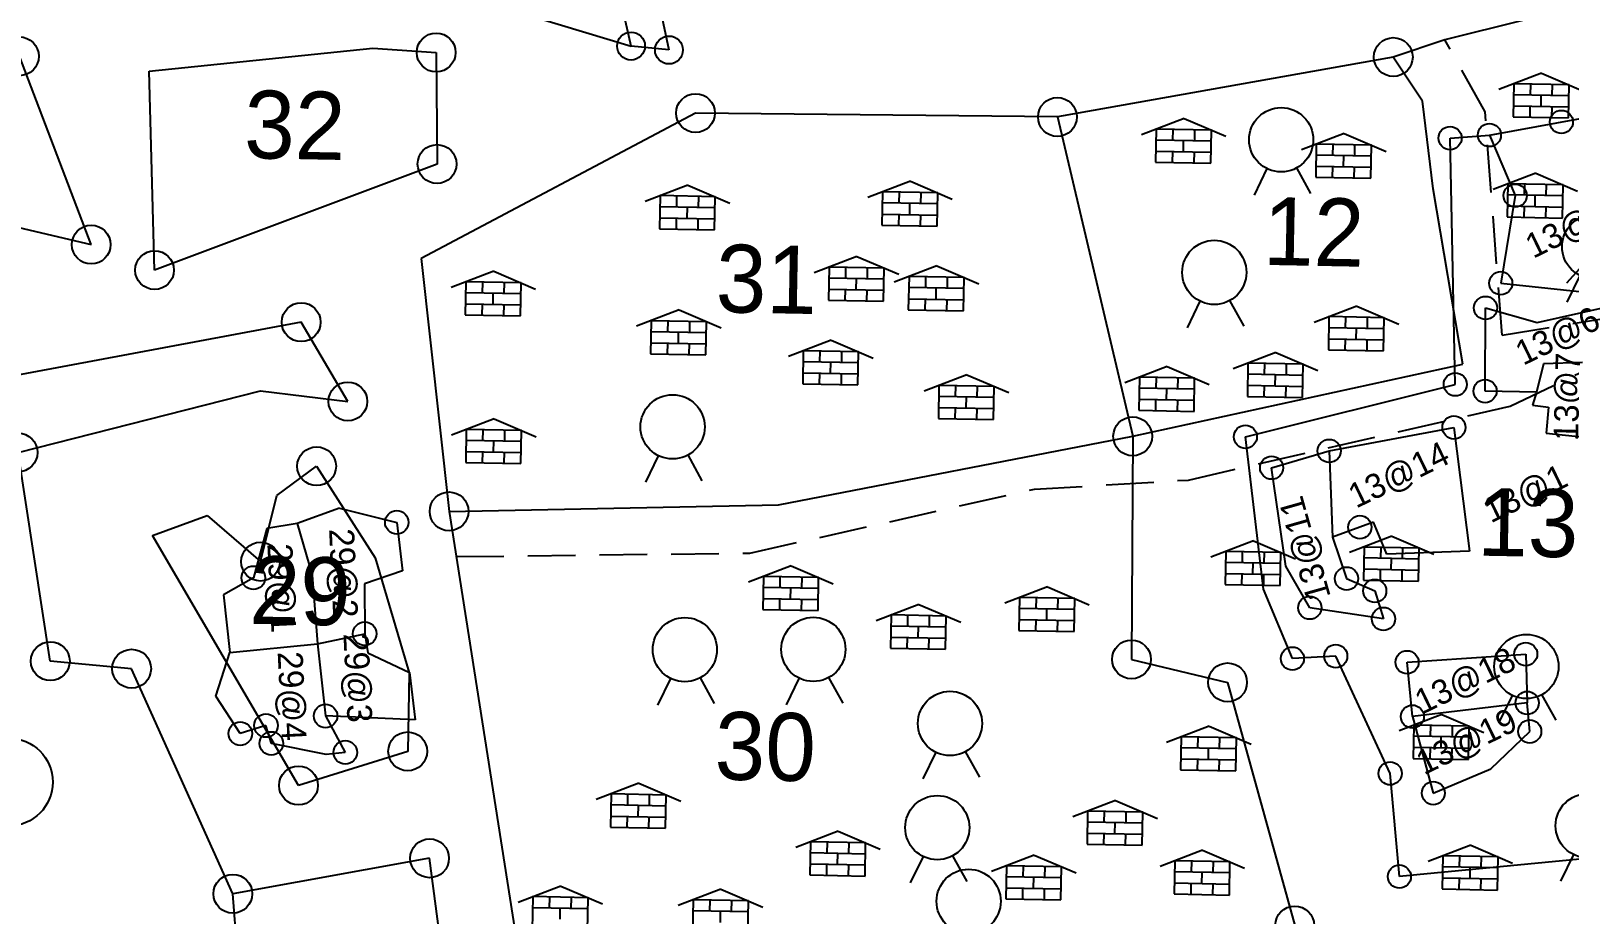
# Model space of a CAD drawing. Header units: metres. Extents: x 279543 to 281633, y 2052141 to 2055998.
# Drawn here: x 281200.1 to 281361.1, y 2052471.5 to 2052564 of the extents above; entities that cross this region are included whole.
import ezdxf
from ezdxf.enums import TextEntityAlignment as Align

# ---------------------------------------------------------------- set-up
doc = ezdxf.new("R2010")
doc.units = ezdxf.units.M
doc.linetypes.add('DASHED', pattern=[0.75, 0.5, -0.25])
for name, color, linetype in [('LINE_CARTTRACK', 2, 'DASHED'), ('LINE_FOOTPATH', 1, 'DASHED'), ('POLY_PARCEL', 6, 'Continuous'), ('POLY_ROAD', 30, 'Continuous'), ('TEXT_PARCEL', 7, 'Continuous')]:
    doc.layers.add(name, color=color, linetype=linetype)
doc.styles.add('TEXT_MAP', font='')
doc.styles.get('TEXT_MAP').set_extended_font_data('Kruti Dev 050')

# ---------------------------------------------------------------- blocks, each defined once
blk = doc.blocks.new('GHNN')
for p, q in [((281358.16, 2052559.55), (281353.7, 2052557.84)), ((281358.16, 2052559.55), (281362.55, 2052557.67)), ((281355.25, 2052558.43), (281355.19, 2052554.97)), ((281361, 2052557.17), (281355.23, 2052557.28)), ((281361.03, 2052558.32), (281355.25, 2052558.43)), ((281356.99, 2052558.4), (281356.96, 2052557.25)), ((281358.1, 2052556.07), (281358.12, 2052557.22)), ((281359.27, 2052557.2), (281359.3, 2052558.36)), ((281360.96, 2052554.86), (281361.03, 2052558.32)), ((281355.21, 2052556.12), (281360.98, 2052556.01)), ((281356.94, 2052556.09), (281356.92, 2052554.94)), ((281359.23, 2052554.89), (281359.25, 2052556.05)), ((281320.75, 2052554.81), (281316.29, 2052553.1)), ((281320.75, 2052554.81), (281325.13, 2052552.94)), ((281355.19, 2052554.97), (281360.96, 2052554.86)), ((281317.84, 2052553.7), (281317.77, 2052550.24)), ((281323.59, 2052552.43), (281317.81, 2052552.54)), ((281323.61, 2052553.59), (281317.84, 2052553.7)), ((281319.57, 2052553.67), (281319.55, 2052552.51)), ((281320.68, 2052551.34), (281320.7, 2052552.49)), ((281321.86, 2052552.47), (281321.88, 2052553.62)), ((281323.54, 2052550.13), (281323.61, 2052553.59)), ((281337.49, 2052553.24), (281333.03, 2052551.53)), ((281337.49, 2052553.24), (281341.88, 2052551.36)), ((281317.79, 2052551.39), (281323.56, 2052551.28)), ((281319.52, 2052551.36), (281319.5, 2052550.2)), ((281321.81, 2052550.16), (281321.83, 2052551.31)), ((281334.58, 2052552.12), (281334.52, 2052548.66)), ((281340.33, 2052550.86), (281334.56, 2052550.97)), ((281340.35, 2052552.01), (281334.58, 2052552.12)), ((281336.31, 2052552.09), (281336.29, 2052550.93)), ((281337.42, 2052549.76), (281337.45, 2052550.91)), ((281338.6, 2052550.89), (281338.62, 2052552.04)), ((281340.29, 2052548.55), (281340.35, 2052552.01)), ((281317.77, 2052550.24), (281323.54, 2052550.13)), ((281328.1, 2052546.79), (281329.44, 2052549.56)), ((281334.02, 2052546.95), (281332.53, 2052549.64)), ((281334.54, 2052549.81), (281340.31, 2052549.7)), ((281336.27, 2052549.78), (281336.25, 2052548.62)), ((281338.56, 2052548.58), (281338.58, 2052549.73)), ((281357.54, 2052549.08), (281353.08, 2052547.37)), ((281357.54, 2052549.08), (281361.93, 2052547.2)), ((281268.82, 2052547.84), (281264.36, 2052546.13)), ((281268.82, 2052547.84), (281273.21, 2052545.96)), ((281292.1, 2052548.24), (281287.64, 2052546.53)), ((281292.1, 2052548.24), (281296.49, 2052546.36)), ((281334.52, 2052548.66), (281340.29, 2052548.55)), ((281354.63, 2052547.96), (281354.57, 2052544.5)), ((281360.41, 2052547.85), (281354.63, 2052547.96)), ((281356.37, 2052547.93), (281356.34, 2052546.78)), ((281358.65, 2052546.73), (281358.68, 2052547.89)), ((281360.34, 2052544.39), (281360.41, 2052547.85)), ((281265.91, 2052546.73), (281265.85, 2052543.26)), ((281271.69, 2052546.62), (281265.91, 2052546.73)), ((281267.64, 2052546.69), (281267.62, 2052545.54)), ((281269.93, 2052545.5), (281269.95, 2052546.65)), ((281271.62, 2052543.15), (281271.69, 2052546.62)), ((281289.19, 2052547.12), (281289.12, 2052543.66)), ((281294.94, 2052545.86), (281289.17, 2052545.97)), ((281294.96, 2052547.01), (281289.19, 2052547.12)), ((281290.92, 2052547.09), (281290.9, 2052545.93)), ((281292.03, 2052544.76), (281292.05, 2052545.91)), ((281293.21, 2052545.89), (281293.23, 2052547.04)), ((281294.9, 2052543.55), (281294.96, 2052547.01)), ((281360.38, 2052546.7), (281354.61, 2052546.81)), ((281357.48, 2052545.6), (281357.5, 2052546.75)), ((281265.87, 2052544.42), (281271.64, 2052544.31)), ((281271.66, 2052545.46), (281265.89, 2052545.57)), ((281267.6, 2052544.39), (281267.58, 2052543.23)), ((281268.75, 2052544.36), (281268.78, 2052545.52)), ((281269.89, 2052543.19), (281269.91, 2052544.34)), ((281289.15, 2052544.81), (281294.92, 2052544.7)), ((281290.88, 2052544.78), (281290.86, 2052543.62)), ((281293.16, 2052543.58), (281293.19, 2052544.73)), ((281354.57, 2052544.5), (281360.34, 2052544.39)), ((281354.59, 2052545.65), (281360.36, 2052545.54)), ((281356.32, 2052545.62), (281356.3, 2052544.47)), ((281358.61, 2052544.42), (281358.63, 2052545.58)), ((281265.85, 2052543.26), (281271.62, 2052543.15)), ((281289.12, 2052543.66), (281294.9, 2052543.55)), ((281286.5, 2052540.38), (281282.04, 2052538.67)), ((281286.5, 2052540.38), (281290.89, 2052538.5)), ((281294.87, 2052539.38), (281290.41, 2052537.67)), ((281294.87, 2052539.38), (281299.26, 2052537.5)), ((281362.45, 2052539.43), (281360.76, 2052537.56)), ((281248.5, 2052538.83), (281244.04, 2052537.12)), ((281248.5, 2052538.83), (281252.89, 2052536.95)), ((281283.59, 2052539.26), (281283.52, 2052535.8)), ((281289.34, 2052538), (281283.57, 2052538.11)), ((281289.36, 2052539.15), (281283.59, 2052539.26)), ((281285.32, 2052539.23), (281285.3, 2052538.07)), ((281286.43, 2052536.9), (281286.45, 2052538.05)), ((281287.61, 2052538.03), (281287.63, 2052539.18)), ((281289.29, 2052535.69), (281289.36, 2052539.15)), ((281291.96, 2052538.26), (281291.89, 2052534.8)), ((281297.73, 2052538.15), (281291.96, 2052538.26)), ((281293.69, 2052538.23), (281293.67, 2052537.08)), ((281295.98, 2052537.03), (281296, 2052538.19)), ((281297.66, 2052534.69), (281297.73, 2052538.15)), ((281360.85, 2052535.6), (281362.19, 2052538.37)), ((281245.59, 2052537.72), (281245.53, 2052534.25)), ((281251.34, 2052536.45), (281245.57, 2052536.56)), ((281251.36, 2052537.61), (281245.59, 2052537.72)), ((281247.32, 2052537.68), (281247.3, 2052536.53)), ((281248.43, 2052535.35), (281248.46, 2052536.51)), ((281249.61, 2052536.49), (281249.63, 2052537.64)), ((281251.3, 2052534.14), (281251.36, 2052537.61)), ((281283.54, 2052536.95), (281289.32, 2052536.84)), ((281285.28, 2052536.92), (281285.25, 2052535.77)), ((281287.56, 2052535.72), (281287.58, 2052536.88)), ((281297.71, 2052537), (281291.93, 2052537.11)), ((281294.8, 2052535.9), (281294.82, 2052537.05)), ((281245.55, 2052535.41), (281251.32, 2052535.3)), ((281247.28, 2052535.38), (281247.26, 2052534.22)), ((281249.57, 2052534.18), (281249.59, 2052535.33)), ((281267.9, 2052534.77), (281263.44, 2052533.06)), ((281267.9, 2052534.77), (281272.29, 2052532.89)), ((281283.52, 2052535.8), (281289.29, 2052535.69)), ((281291.89, 2052534.8), (281297.66, 2052534.69)), ((281291.91, 2052535.95), (281297.68, 2052535.84)), ((281293.64, 2052535.92), (281293.62, 2052534.77)), ((281295.93, 2052534.72), (281295.95, 2052535.88)), ((281321.1, 2052532.91), (281322.44, 2052535.68)), ((281327.02, 2052533.07), (281325.53, 2052535.76)), ((281338.82, 2052535.18), (281334.36, 2052533.47)), ((281338.82, 2052535.18), (281343.21, 2052533.3)), ((281245.53, 2052534.25), (281251.3, 2052534.14)), ((281264.99, 2052533.65), (281264.92, 2052530.19)), ((281270.76, 2052533.54), (281264.99, 2052533.65)), ((281266.72, 2052533.62), (281266.7, 2052532.47)), ((281269.01, 2052532.42), (281269.03, 2052533.58)), ((281270.7, 2052530.08), (281270.76, 2052533.54)), ((281335.91, 2052534.07), (281335.85, 2052530.6)), ((281341.66, 2052532.8), (281335.89, 2052532.91)), ((281341.69, 2052533.96), (281335.91, 2052534.07)), ((281337.65, 2052534.03), (281337.62, 2052532.88)), ((281339.93, 2052532.83), (281339.95, 2052533.99)), ((281341.62, 2052530.49), (281341.69, 2052533.96)), ((281264.95, 2052531.34), (281270.72, 2052531.23)), ((281270.74, 2052532.39), (281264.97, 2052532.5)), ((281266.68, 2052531.31), (281266.66, 2052530.16)), ((281267.83, 2052531.29), (281267.85, 2052532.44)), ((281283.81, 2052531.62), (281279.35, 2052529.91)), ((281283.81, 2052531.62), (281288.2, 2052529.74)), ((281335.87, 2052531.76), (281341.64, 2052531.65)), ((281337.6, 2052531.72), (281337.58, 2052530.57)), ((281338.76, 2052531.7), (281338.78, 2052532.86)), ((281339.89, 2052530.53), (281339.91, 2052531.68)), ((281264.92, 2052530.19), (281270.7, 2052530.08)), ((281268.97, 2052530.11), (281268.99, 2052531.27)), ((281280.9, 2052530.51), (281280.84, 2052527.05)), ((281286.68, 2052530.4), (281280.9, 2052530.51)), ((281282.64, 2052530.48), (281282.61, 2052529.32)), ((281284.92, 2052529.28), (281284.94, 2052530.43)), ((281286.61, 2052526.93), (281286.68, 2052530.4)), ((281330.34, 2052530.31), (281325.88, 2052528.6)), ((281330.34, 2052530.31), (281334.73, 2052528.43)), ((281335.85, 2052530.6), (281341.62, 2052530.49)), ((281280.86, 2052528.2), (281286.63, 2052528.09)), ((281286.65, 2052529.24), (281280.88, 2052529.35)), ((281282.59, 2052528.17), (281282.57, 2052527.01)), ((281283.75, 2052528.14), (281283.77, 2052529.3)), ((281284.88, 2052526.97), (281284.9, 2052528.12)), ((281318.99, 2052528.85), (281314.53, 2052527.14)), ((281318.99, 2052528.85), (281323.38, 2052526.97)), ((281327.43, 2052529.2), (281327.37, 2052525.73)), ((281333.21, 2052529.09), (281327.43, 2052529.2)), ((281329.16, 2052529.16), (281329.14, 2052528.01)), ((281331.45, 2052527.97), (281331.47, 2052529.12)), ((281333.14, 2052525.62), (281333.21, 2052529.09)), ((281280.84, 2052527.05), (281286.61, 2052526.93)), ((281298, 2052528), (281293.54, 2052526.29)), ((281295.09, 2052526.88), (281295.03, 2052523.42)), ((281300.87, 2052526.77), (281295.09, 2052526.88)), ((281296.83, 2052526.85), (281296.8, 2052525.69)), ((281298, 2052528), (281302.39, 2052526.12)), ((281299.11, 2052525.65), (281299.13, 2052526.81)), ((281300.8, 2052523.31), (281300.87, 2052526.77)), ((281316.08, 2052527.74), (281316.01, 2052524.28)), ((281321.83, 2052526.47), (281316.06, 2052526.58)), ((281321.85, 2052527.63), (281316.08, 2052527.74)), ((281317.81, 2052527.71), (281317.79, 2052526.55)), ((281318.92, 2052525.37), (281318.95, 2052526.53)), ((281320.1, 2052526.51), (281320.12, 2052527.66)), ((281321.79, 2052524.16), (281321.85, 2052527.63)), ((281327.39, 2052526.89), (281333.16, 2052526.78)), ((281333.18, 2052527.93), (281327.41, 2052528.04)), ((281329.12, 2052526.86), (281329.1, 2052525.7)), ((281330.27, 2052526.83), (281330.3, 2052527.99)), ((281331.41, 2052525.66), (281331.43, 2052526.81)), ((281300.84, 2052525.62), (281295.07, 2052525.73)), ((281297.94, 2052524.52), (281297.96, 2052525.67)), ((281316.04, 2052525.43), (281321.81, 2052525.32)), ((281317.77, 2052525.4), (281317.75, 2052524.24)), ((281320.06, 2052524.2), (281320.08, 2052525.35)), ((281327.37, 2052525.73), (281333.14, 2052525.62)), ((281248.54, 2052523.39), (281244.08, 2052521.68)), ((281248.54, 2052523.39), (281252.93, 2052521.51)), ((281295.03, 2052523.42), (281300.8, 2052523.31)), ((281295.05, 2052524.57), (281300.82, 2052524.46)), ((281296.78, 2052524.54), (281296.76, 2052523.39)), ((281299.07, 2052523.34), (281299.09, 2052524.5)), ((281316.01, 2052524.28), (281321.79, 2052524.16)), ((281245.63, 2052522.28), (281245.57, 2052518.81)), ((281251.4, 2052522.16), (281245.63, 2052522.28)), ((281247.36, 2052522.24), (281247.34, 2052521.09)), ((281249.65, 2052521.04), (281249.67, 2052522.2)), ((281251.34, 2052518.7), (281251.4, 2052522.16)), ((281251.38, 2052521.01), (281245.61, 2052521.12)), ((281248.47, 2052519.91), (281248.5, 2052521.07)), ((281245.57, 2052518.81), (281251.34, 2052518.7)), ((281245.59, 2052519.97), (281251.36, 2052519.86)), ((281247.32, 2052519.93), (281247.3, 2052518.78)), ((281249.61, 2052518.73), (281249.63, 2052519.89)), ((281264.41, 2052516.75), (281265.75, 2052519.52)), ((281270.33, 2052516.91), (281268.85, 2052519.6)), ((281328.01, 2052510.63), (281323.56, 2052508.92)), ((281328.01, 2052510.63), (281332.4, 2052508.75)), ((281342.5, 2052511.09), (281338.04, 2052509.38)), ((281342.5, 2052511.09), (281346.89, 2052509.21)), ((281325.11, 2052509.51), (281325.04, 2052506.05)), ((281330.88, 2052509.4), (281325.11, 2052509.51)), ((281326.84, 2052509.48), (281326.82, 2052508.32)), ((281329.12, 2052508.28), (281329.15, 2052509.43)), ((281330.81, 2052505.94), (281330.88, 2052509.4)), ((281339.59, 2052509.97), (281339.52, 2052506.51)), ((281345.34, 2052508.71), (281339.57, 2052508.82)), ((281345.36, 2052509.86), (281339.59, 2052509.97)), ((281341.32, 2052509.94), (281341.3, 2052508.79)), ((281342.43, 2052507.61), (281342.45, 2052508.76)), ((281343.61, 2052508.74), (281343.63, 2052509.9)), ((281345.29, 2052506.4), (281345.36, 2052509.86)), ((281279.64, 2052508), (281275.18, 2052506.29)), ((281279.64, 2052508), (281284.03, 2052506.12)), ((281325.06, 2052507.2), (281330.83, 2052507.09)), ((281330.86, 2052508.25), (281325.08, 2052508.36)), ((281326.79, 2052507.17), (281326.77, 2052506.01)), ((281327.95, 2052507.15), (281327.97, 2052508.3)), ((281339.54, 2052507.67), (281345.32, 2052507.56)), ((281341.28, 2052507.63), (281341.25, 2052506.48)), ((281343.56, 2052506.43), (281343.58, 2052507.59)), ((281276.73, 2052506.88), (281276.67, 2052503.42)), ((281282.48, 2052505.62), (281276.71, 2052505.73)), ((281282.5, 2052506.77), (281276.73, 2052506.88)), ((281278.46, 2052506.85), (281278.44, 2052505.7)), ((281279.57, 2052504.52), (281279.6, 2052505.67)), ((281280.75, 2052505.65), (281280.77, 2052506.81)), ((281282.44, 2052503.31), (281282.5, 2052506.77)), ((281306.44, 2052505.81), (281301.98, 2052504.1)), ((281306.44, 2052505.81), (281310.83, 2052503.93)), ((281325.04, 2052506.05), (281330.81, 2052505.94)), ((281329.08, 2052505.97), (281329.1, 2052507.12)), ((281339.52, 2052506.51), (281345.29, 2052506.4)), ((281276.69, 2052504.58), (281282.46, 2052504.47)), ((281278.42, 2052504.54), (281278.4, 2052503.39)), ((281280.71, 2052503.34), (281280.73, 2052504.5)), ((281292.98, 2052503.97), (281288.53, 2052502.26)), ((281292.98, 2052503.97), (281297.37, 2052502.09)), ((281303.53, 2052504.69), (281303.47, 2052501.23)), ((281309.3, 2052504.58), (281303.53, 2052504.69)), ((281305.26, 2052504.66), (281305.24, 2052503.51)), ((281307.55, 2052503.46), (281307.57, 2052504.62)), ((281309.24, 2052501.12), (281309.3, 2052504.58)), ((281276.67, 2052503.42), (281282.44, 2052503.31)), ((281290.08, 2052502.86), (281290.01, 2052499.39)), ((281295.85, 2052502.74), (281290.08, 2052502.86)), ((281291.81, 2052502.82), (281291.79, 2052501.67)), ((281294.09, 2052501.62), (281294.12, 2052502.78)), ((281295.78, 2052499.28), (281295.85, 2052502.74)), ((281303.49, 2052502.39), (281309.26, 2052502.27)), ((281309.28, 2052503.43), (281303.51, 2052503.54)), ((281305.22, 2052502.35), (281305.2, 2052501.2)), ((281306.37, 2052502.33), (281306.4, 2052503.48)), ((281295.83, 2052501.59), (281290.05, 2052501.7)), ((281292.92, 2052500.49), (281292.94, 2052501.65)), ((281303.47, 2052501.23), (281309.24, 2052501.12)), ((281307.51, 2052501.15), (281307.53, 2052502.31)), ((281290.01, 2052499.39), (281295.78, 2052499.28)), ((281290.03, 2052500.55), (281295.8, 2052500.44)), ((281291.76, 2052500.51), (281291.74, 2052499.36)), ((281294.05, 2052499.31), (281294.07, 2052500.47)), ((281265.69, 2052493.44), (281267.03, 2052496.21)), ((281271.61, 2052493.6), (281270.13, 2052496.29)), ((281279.14, 2052493.47), (281280.48, 2052496.23)), ((281285.06, 2052493.62), (281283.57, 2052496.31)), ((281353.76, 2052491.68), (281355.11, 2052494.45)), ((281359.68, 2052491.84), (281358.2, 2052494.53)), ((281323.36, 2052491.23), (281318.9, 2052489.52)), ((281323.36, 2052491.23), (281327.75, 2052489.35)), ((281347.71, 2052492.44), (281343.25, 2052490.73)), ((281344.8, 2052491.33), (281344.73, 2052487.86)), ((281350.57, 2052491.21), (281344.8, 2052491.33)), ((281346.53, 2052491.29), (281346.51, 2052490.14)), ((281347.71, 2052492.44), (281352.1, 2052490.56)), ((281348.82, 2052490.09), (281348.84, 2052491.25)), ((281350.5, 2052487.75), (281350.57, 2052491.21)), ((281320.45, 2052490.11), (281320.38, 2052486.65)), ((281326.22, 2052490), (281320.45, 2052490.11)), ((281322.18, 2052490.08), (281322.16, 2052488.93)), ((281324.47, 2052488.88), (281324.49, 2052490.04)), ((281326.15, 2052486.54), (281326.22, 2052490)), ((281350.55, 2052490.06), (281344.78, 2052490.17)), ((281347.64, 2052488.96), (281347.66, 2052490.12)), ((281293.44, 2052485.72), (281294.79, 2052488.49)), ((281299.36, 2052485.88), (281297.88, 2052488.57)), ((281326.2, 2052488.85), (281320.43, 2052488.96)), ((281323.29, 2052487.75), (281323.31, 2052488.9)), ((281344.73, 2052487.86), (281350.5, 2052487.75)), ((281344.75, 2052489.02), (281350.53, 2052488.91)), ((281346.49, 2052488.98), (281346.46, 2052487.83)), ((281348.77, 2052487.78), (281348.79, 2052488.94)), ((281320.38, 2052486.65), (281326.15, 2052486.54)), ((281320.4, 2052487.81), (281326.18, 2052487.7)), ((281322.14, 2052487.77), (281322.11, 2052486.62)), ((281324.42, 2052486.57), (281324.45, 2052487.73)), ((281263.69, 2052485.25), (281259.23, 2052483.54)), ((281263.69, 2052485.25), (281268.08, 2052483.37)), ((281260.78, 2052484.13), (281260.71, 2052480.67)), ((281266.55, 2052484.02), (281260.78, 2052484.13)), ((281262.51, 2052484.1), (281262.49, 2052482.94)), ((281264.8, 2052482.9), (281264.82, 2052484.05)), ((281266.48, 2052480.56), (281266.55, 2052484.02)), ((281313.56, 2052483.45), (281309.1, 2052481.74)), ((281313.56, 2052483.45), (281317.95, 2052481.57)), ((281260.73, 2052481.82), (281266.51, 2052481.71)), ((281266.53, 2052482.87), (281260.76, 2052482.98)), ((281262.47, 2052481.79), (281262.44, 2052480.63)), ((281263.62, 2052481.77), (281263.64, 2052482.92)), ((281264.75, 2052480.59), (281264.77, 2052481.74)), ((281310.65, 2052482.34), (281310.59, 2052478.87)), ((281316.43, 2052482.23), (281310.65, 2052482.34)), ((281312.39, 2052482.3), (281312.36, 2052481.15)), ((281314.67, 2052481.1), (281314.69, 2052482.26)), ((281316.36, 2052478.76), (281316.43, 2052482.23)), ((281260.71, 2052480.67), (281266.48, 2052480.56)), ((281284.56, 2052480.23), (281280.1, 2052478.52)), ((281284.56, 2052480.23), (281288.95, 2052478.35)), ((281310.61, 2052480.03), (281316.38, 2052479.92)), ((281316.4, 2052481.07), (281310.63, 2052481.18)), ((281312.34, 2052479.99), (281312.32, 2052478.84)), ((281313.5, 2052479.97), (281313.52, 2052481.13)), ((281314.63, 2052478.8), (281314.65, 2052479.95)), ((281281.65, 2052479.12), (281281.59, 2052475.66)), ((281287.42, 2052479.01), (281281.65, 2052479.12)), ((281283.38, 2052479.09), (281283.36, 2052477.93)), ((281285.67, 2052477.89), (281285.69, 2052479.04)), ((281287.36, 2052475.54), (281287.42, 2052479.01)), ((281310.59, 2052478.87), (281316.36, 2052478.76)), ((281322.69, 2052478.25), (281318.23, 2052476.54)), ((281322.69, 2052478.25), (281327.08, 2052476.37)), ((281350.74, 2052478.77), (281346.29, 2052477.06)), ((281350.74, 2052478.77), (281355.13, 2052476.89)), ((281281.61, 2052476.81), (281287.38, 2052476.7)), ((281287.4, 2052477.85), (281281.63, 2052477.96)), ((281283.34, 2052476.78), (281283.32, 2052475.62)), ((281284.49, 2052476.75), (281284.52, 2052477.91)), ((281285.63, 2052475.58), (281285.65, 2052476.73)), ((281292.11, 2052474.82), (281293.46, 2052477.58)), ((281298.03, 2052474.97), (281296.55, 2052477.67)), ((281305.06, 2052477.74), (281300.61, 2052476.03)), ((281302.16, 2052476.63), (281302.09, 2052473.17)), ((281307.93, 2052476.52), (281302.16, 2052476.63)), ((281303.89, 2052476.6), (281303.87, 2052475.44)), ((281305.06, 2052477.74), (281309.45, 2052475.87)), ((281319.78, 2052477.13), (281319.71, 2052473.67)), ((281325.55, 2052477.02), (281319.78, 2052477.13)), ((281321.51, 2052477.1), (281321.49, 2052475.94)), ((281323.8, 2052475.9), (281323.82, 2052477.05)), ((281325.49, 2052473.56), (281325.55, 2052477.02)), ((281347.84, 2052477.66), (281347.77, 2052474.19)), ((281353.61, 2052477.55), (281347.84, 2052477.66)), ((281349.57, 2052477.62), (281349.55, 2052476.47)), ((281351.85, 2052476.42), (281351.88, 2052477.58)), ((281353.54, 2052474.08), (281353.61, 2052477.55)), ((281360.18, 2052475.02), (281361.52, 2052477.79)), ((281281.59, 2052475.66), (281287.36, 2052475.54)), ((281307.91, 2052475.36), (281302.13, 2052475.47)), ((281305, 2052474.27), (281305.02, 2052475.42)), ((281306.17, 2052475.4), (281306.2, 2052476.55)), ((281307.86, 2052473.06), (281307.93, 2052476.52)), ((281325.53, 2052475.87), (281319.76, 2052475.98)), ((281322.62, 2052474.77), (281322.64, 2052475.92)), ((281347.79, 2052475.35), (281353.56, 2052475.24)), ((281353.59, 2052476.39), (281347.81, 2052476.5)), ((281349.52, 2052475.31), (281349.5, 2052474.16)), ((281350.68, 2052475.29), (281350.7, 2052476.45)), ((281351.81, 2052474.12), (281351.83, 2052475.27)), ((281255.51, 2052474.5), (281251.05, 2052472.79)), ((281252.6, 2052473.39), (281252.54, 2052469.92)), ((281258.38, 2052473.28), (281252.6, 2052473.39)), ((281254.34, 2052473.35), (281254.31, 2052472.2)), ((281255.51, 2052474.5), (281259.9, 2052472.62)), ((281272.28, 2052474.18), (281267.82, 2052472.47)), ((281272.28, 2052474.18), (281276.67, 2052472.3)), ((281302.11, 2052474.32), (281307.88, 2052474.21)), ((281303.84, 2052474.29), (281303.82, 2052473.13)), ((281306.13, 2052473.09), (281306.15, 2052474.24)), ((281319.71, 2052473.67), (281325.49, 2052473.56)), ((281319.74, 2052474.82), (281325.51, 2052474.71)), ((281321.47, 2052474.79), (281321.45, 2052473.63)), ((281323.75, 2052473.59), (281323.78, 2052474.74)), ((281347.77, 2052474.19), (281353.54, 2052474.08)), ((281258.35, 2052472.12), (281252.58, 2052472.23)), ((281255.45, 2052471.02), (281255.47, 2052472.18)), ((281256.62, 2052472.15), (281256.64, 2052473.31)), ((281258.31, 2052469.81), (281258.38, 2052473.28)), ((281269.37, 2052473.06), (281269.31, 2052469.6)), ((281275.12, 2052471.8), (281269.35, 2052471.91)), ((281275.15, 2052472.95), (281269.37, 2052473.06)), ((281271.11, 2052473.03), (281271.08, 2052471.88)), ((281272.22, 2052470.7), (281272.24, 2052471.85)), ((281273.39, 2052471.83), (281273.41, 2052472.99)), ((281275.08, 2052469.49), (281275.15, 2052472.95)), ((281302.09, 2052473.17), (281307.86, 2052473.06))]:
    blk.add_line(p, q)
for centre, radius in [((281242.48, 2052561.71), 2.03), ((281262.87, 2052562.38), 1.46), ((281198.86, 2052561.31), 2.03), ((281266.84, 2052561.97), 1.46), ((281342.64, 2052561.23), 2.03), ((281269.62, 2052555.37), 2.03), ((281307.49, 2052554.96), 2.03), ((281330.91, 2052552.58), 3.36), ((281360.23, 2052554.44), 1.21), ((281348.58, 2052552.75), 1.21), ((281352.7, 2052553.07), 1.21), ((281242.57, 2052550.04), 2.03), ((281355.4, 2052546.73), 1.21), ((281363.66, 2052541.39), 3.36), ((281206.38, 2052541.61), 2.03), ((281213.01, 2052538.94), 2.03), ((281323.91, 2052538.7), 3.36), ((281353.88, 2052537.57), 1.21), ((281352.29, 2052534.98), 1.21), ((281228.35, 2052533.49), 2.03), ((281349.13, 2052526.98), 1.21), ((281233.24, 2052525.2), 2.03), ((281352.24, 2052526.28), 1.21), ((281267.22, 2052522.54), 3.36), ((281315.37, 2052521.55), 2.03), ((281348.99, 2052522.48), 1.21), ((281198.73, 2052519.86), 2.03), ((281327.16, 2052521.5), 1.21), ((281229.97, 2052518.42), 2.03), ((281335.93, 2052520.02), 1.21), ((281329.91, 2052518.27), 1.21), ((281243.83, 2052513.7), 2.03), ((281238.36, 2052512.55), 1.23), ((281339.14, 2052512.04), 1.21), ((281224.1, 2052508.44), 2.03), ((281223.35, 2052506.75), 1.23), ((281337.75, 2052506.66), 1.21), ((281340.7, 2052505.37), 1.21), ((281333.9, 2052503.62), 1.21), ((281268.5, 2052499.23), 3.36), ((281281.95, 2052499.26), 3.36), ((281341.61, 2052502.44), 1.21), ((281235, 2052500.9), 1.23), ((281356.57, 2052497.47), 3.36), ((281202.1, 2052498.03), 2.03), ((281210.61, 2052497.24), 2.03), ((281315.24, 2052498.21), 2.03), ((281332.08, 2052498.29), 1.21), ((281336.62, 2052498.55), 1.21), ((281344.08, 2052497.91), 1.21), ((281356.5, 2052498.76), 1.21), ((281325.3, 2052495.81), 2.03), ((281296.25, 2052491.51), 3.36), ((281356.65, 2052493.65), 1.21), ((281230.9, 2052492.29), 1.23), ((281344.64, 2052492.22), 1.21), ((281221.98, 2052490.45), 1.23), ((281224.67, 2052491.29), 1.23), ((281356.92, 2052490.67), 1.21), ((281197.75, 2052485.38), 4.6), ((281225.23, 2052489.42), 1.23), ((281232.97, 2052488.48), 1.23), ((281239.5, 2052488.59), 2.03), ((281228.07, 2052485.02), 2.03), ((281342.31, 2052486.29), 1.21), ((281346.83, 2052484.22), 1.21), ((281294.92, 2052480.61), 3.36), ((281362.99, 2052480.81), 3.36), ((281241.79, 2052477.4), 2.03), ((281343.28, 2052475.49), 1.21), ((281221.2, 2052473.69), 2.03), ((281298.2, 2052472.9), 3.36), ((281332.32, 2052470.37), 2.03)]:
    blk.add_circle(centre, radius)
at = {"layer": 'LINE_CARTTRACK', "ltscale": 10}
for p, q in [((281354.02, 2052532.12), (281387.07, 2052537.61)), ((281354.02, 2052532.12), (281354.02, 2052532.12)), ((281354.88, 2052524.72), (281362.78, 2052528.48))]:
    blk.add_line(p, q, dxfattribs=at)
at = {"layer": 'LINE_FOOTPATH', "ltscale": 10}
for p, q in [((281352.25, 2052555.5), (281348.04, 2052563.02)), ((281354.02, 2052532.12), (281352.25, 2052555.5)), ((281321.22, 2052516.98), (281354.88, 2052524.72)), ((281305.1, 2052516.02), (281321.22, 2052516.98)), ((281275.3, 2052509.34), (281305.1, 2052516.02)), ((281244.57, 2052508.96), (281275.3, 2052509.34))]:
    blk.add_line(p, q, dxfattribs=at)
at = {"layer": 'POLY_PARCEL'}
for p, q in [((281263.77, 2052576.47), (281266.84, 2052561.97)), ((281262.87, 2052562.38), (281260.21, 2052574.16)), ((281250.5, 2052566.11), (281262.87, 2052562.38)), ((281266.84, 2052561.97), (281262.87, 2052562.38)), ((281345.71, 2052556.62), (281342.64, 2052561.23)), ((281346.8, 2052547.45), (281345.71, 2052556.62)), ((281307.49, 2052554.96), (281315.37, 2052521.55)), ((281352.7, 2052553.07), (281365.09, 2052555.32)), ((281348.58, 2052552.75), (281352.7, 2052553.07)), ((281349.13, 2052526.98), (281348.58, 2052552.75)), ((281352.7, 2052553.07), (281355.4, 2052546.73)), ((281349.92, 2052529.09), (281346.8, 2052547.45)), ((281355.4, 2052546.73), (281353.88, 2052537.57)), ((281353.88, 2052537.57), (281363.73, 2052536.52)), ((281352.24, 2052526.28), (281352.29, 2052534.98)), ((281352.29, 2052534.98), (281357.69, 2052533.46)), ((281357.69, 2052533.46), (281368.2, 2052535.84)), ((281315.37, 2052521.55), (281349.92, 2052529.09)), ((281358.37, 2052529.13), (281357.61, 2052526.16)), ((281362.44, 2052529.29), (281358.37, 2052529.13)), ((281327.16, 2052521.5), (281349.13, 2052526.98)), ((281357.61, 2052526.16), (281352.24, 2052526.28)), ((281357.61, 2052526.16), (281357.22, 2052524.81)), ((281357.22, 2052524.81), (281358.89, 2052524.59)), ((281358.89, 2052524.59), (281358.65, 2052521.88)), ((281335.93, 2052520.02), (281348.99, 2052522.48)), ((281348.99, 2052522.48), (281350.61, 2052509.53)), ((281358.65, 2052521.88), (281363.7, 2052521.35)), ((281278.31, 2052514.38), (281315.37, 2052521.55)), ((281315.37, 2052521.55), (281315.24, 2052498.21)), ((281329.06, 2052505.57), (281327.16, 2052521.5)), ((281329.91, 2052518.27), (281335.93, 2052520.02)), ((281335.93, 2052520.02), (281336.29, 2052511)), ((281331.4, 2052507.98), (281329.91, 2052518.27)), ((281232.36, 2052514.05), (281227.94, 2052512.42)), ((281232.36, 2052514.05), (281238.36, 2052512.55)), ((281243.83, 2052513.7), (281278.31, 2052514.38)), ((281227.94, 2052512.42), (281224.77, 2052511.92)), ((281227.94, 2052512.42), (281229.5, 2052507.04)), ((281238.36, 2052512.55), (281238.95, 2052507.49)), ((281340.58, 2052512.57), (281336.29, 2052511)), ((281341.95, 2052509.21), (281340.58, 2052512.57)), ((281224.77, 2052511.92), (281223.35, 2052506.75)), ((281336.29, 2052511), (281337.75, 2052506.66)), ((281350.61, 2052509.53), (281341.95, 2052509.21)), ((281238.95, 2052507.49), (281234.99, 2052506.11)), ((281333.9, 2052503.62), (281331.4, 2052507.98)), ((281223.35, 2052506.75), (281220.24, 2052504.95)), ((281229.5, 2052507.04), (281230.07, 2052499.84)), ((281234.99, 2052506.11), (281235, 2052500.9)), ((281332.08, 2052498.29), (281329.06, 2052505.57)), ((281337.75, 2052506.66), (281340.7, 2052505.37)), ((281220.24, 2052504.95), (281220.88, 2052498.93)), ((281340.7, 2052505.37), (281341.61, 2052502.44)), ((281341.61, 2052502.44), (281333.9, 2052503.62)), ((281230.07, 2052499.84), (281235, 2052500.9)), ((281235, 2052500.9), (281235.33, 2052498.9)), ((281220.88, 2052498.93), (281230.07, 2052499.84)), ((281230.07, 2052499.84), (281230.9, 2052492.29)), ((281219.43, 2052494.36), (281220.88, 2052498.93)), ((281235.33, 2052498.9), (281239.69, 2052496.85)), ((281315.24, 2052498.21), (281325.3, 2052495.81)), ((281336.62, 2052498.55), (281332.08, 2052498.29)), ((281342.31, 2052486.29), (281336.62, 2052498.55)), ((281344.08, 2052497.91), (281356.5, 2052498.76)), ((281344.64, 2052492.22), (281344.08, 2052497.91)), ((281356.5, 2052498.76), (281356.65, 2052493.65)), ((281239.69, 2052496.85), (281240.28, 2052491.9)), ((281221.98, 2052490.45), (281219.43, 2052494.36)), ((281325.3, 2052495.81), (281332.32, 2052470.37)), ((281356.65, 2052493.65), (281344.64, 2052492.22)), ((281356.92, 2052490.67), (281356.65, 2052493.65)), ((281224.67, 2052491.29), (281221.98, 2052490.45)), ((281225.23, 2052489.42), (281224.67, 2052491.29)), ((281240.28, 2052491.9), (281230.9, 2052492.29)), ((281230.9, 2052492.29), (281232.97, 2052488.48)), ((281344.64, 2052492.22), (281346.83, 2052484.22)), ((281352.86, 2052486.76), (281356.92, 2052490.67)), ((281230.97, 2052488.27), (281225.23, 2052489.42)), ((281232.97, 2052488.48), (281230.97, 2052488.27)), ((281343.28, 2052475.49), (281342.31, 2052486.29)), ((281346.83, 2052484.22), (281352.86, 2052486.76)), ((281370.63, 2052478.14), (281343.28, 2052475.49)), ((281221.94, 2052464.03), (281221.2, 2052473.69))]:
    blk.add_line(p, q, dxfattribs=at)
at = {"layer": 'POLY_ROAD'}
for p, q in [((281372.46, 2052569.17), (281348.04, 2052563.02)), ((281212.46, 2052559.77), (281235.86, 2052562.16)), ((281235.86, 2052562.16), (281242.48, 2052561.71)), ((281348.04, 2052563.02), (281342.64, 2052561.23)), ((281206.38, 2052541.61), (281198.86, 2052561.31)), ((281242.48, 2052561.71), (281242.57, 2052550.04)), ((281342.64, 2052561.23), (281307.49, 2052554.96)), ((281213.01, 2052538.94), (281212.46, 2052559.77)), ((281269.62, 2052555.37), (281240.92, 2052540.15)), ((281307.49, 2052554.96), (281269.62, 2052555.37)), ((281242.57, 2052550.04), (281213.01, 2052538.94)), ((281194.75, 2052544.36), (281206.38, 2052541.61)), ((281240.92, 2052540.15), (281243.83, 2052513.7)), ((281228.35, 2052533.49), (281192.2, 2052526.74)), ((281233.24, 2052525.2), (281228.35, 2052533.49)), ((281198.73, 2052519.86), (281224.11, 2052526.32)), ((281224.11, 2052526.32), (281233.24, 2052525.2)), ((281202.1, 2052498.03), (281198.73, 2052519.86)), ((281225.81, 2052515.35), (281229.97, 2052518.42)), ((281229.97, 2052518.42), (281236.1, 2052508.84)), ((281224.1, 2052508.44), (281225.81, 2052515.35)), ((281243.83, 2052513.7), (281251.43, 2052465.29)), ((281212.79, 2052511.18), (281218.51, 2052513.28)), ((281218.51, 2052513.28), (281224.1, 2052508.44)), ((281228.07, 2052485.02), (281212.79, 2052511.18)), ((281236.1, 2052508.84), (281239.66, 2052496.79)), ((281210.61, 2052497.24), (281202.1, 2052498.03)), ((281221.2, 2052473.69), (281210.61, 2052497.24)), ((281239.66, 2052496.79), (281239.5, 2052488.59)), ((281239.5, 2052488.59), (281228.07, 2052485.02)), ((281241.79, 2052477.4), (281221.2, 2052473.69)), ((281243.72, 2052462.54), (281241.79, 2052477.4))]:
    blk.add_line(p, q, dxfattribs=at)
at = {"layer": 'TEXT_PARCEL', "style": 'TEXT_MAP'}
for s, height, rotation, p in [('32', 7.104, 358.9024, (281227.63, 2052550.56)), ('12', 7.104, 358.9024, (281334.26, 2052539.39)), ('13@2', 2.567, 25.8869, (281361.42, 2052542.12)), ('31', 7.104, 358.9024, (281276.98, 2052534.44)), ('13@6', 2.567, 25.8869, (281360.38, 2052530.93)), ('13@7', 2.567, 88.5738, (281362.09, 2052525.66)), ('13@14', 2.567, 25.8869, (281343.75, 2052516.4)), ('13@1', 2.567, 25.8869, (281356.99, 2052514.44)), ('13@11', 2.567, 105.8205, (281334.6, 2052510.14)), ('13', 7.104, 358.9024, (281356.67, 2052508.97)), ('29@2', 2.606, 272.6917, (281231.49, 2052507.18)), ('29', 7.104, 358.9024, (281228.18, 2052501.84)), ('29@1', 2.606, 272.6917, (281225.03, 2052505.6)), ('29@3', 2.606, 272.6917, (281232.99, 2052496.22)), ('13@18', 2.567, 25.8869, (281350.71, 2052494.87)), ('29@4', 2.606, 272.6917, (281226.11, 2052494.31)), ('30', 7.104, 358.9024, (281276.86, 2052485.55)), ('13@19', 2.567, 25.8869, (281350.85, 2052488.5))]:
    blk.add_text(s, height=height, rotation=rotation, dxfattribs=at).set_placement(p, align=Align.CENTER)

msp = doc.modelspace()

# ---------------------------------------------------------------- block references
msp.add_blockref('GHNN', (0, 0))

doc.saveas('drawing.dxf')
